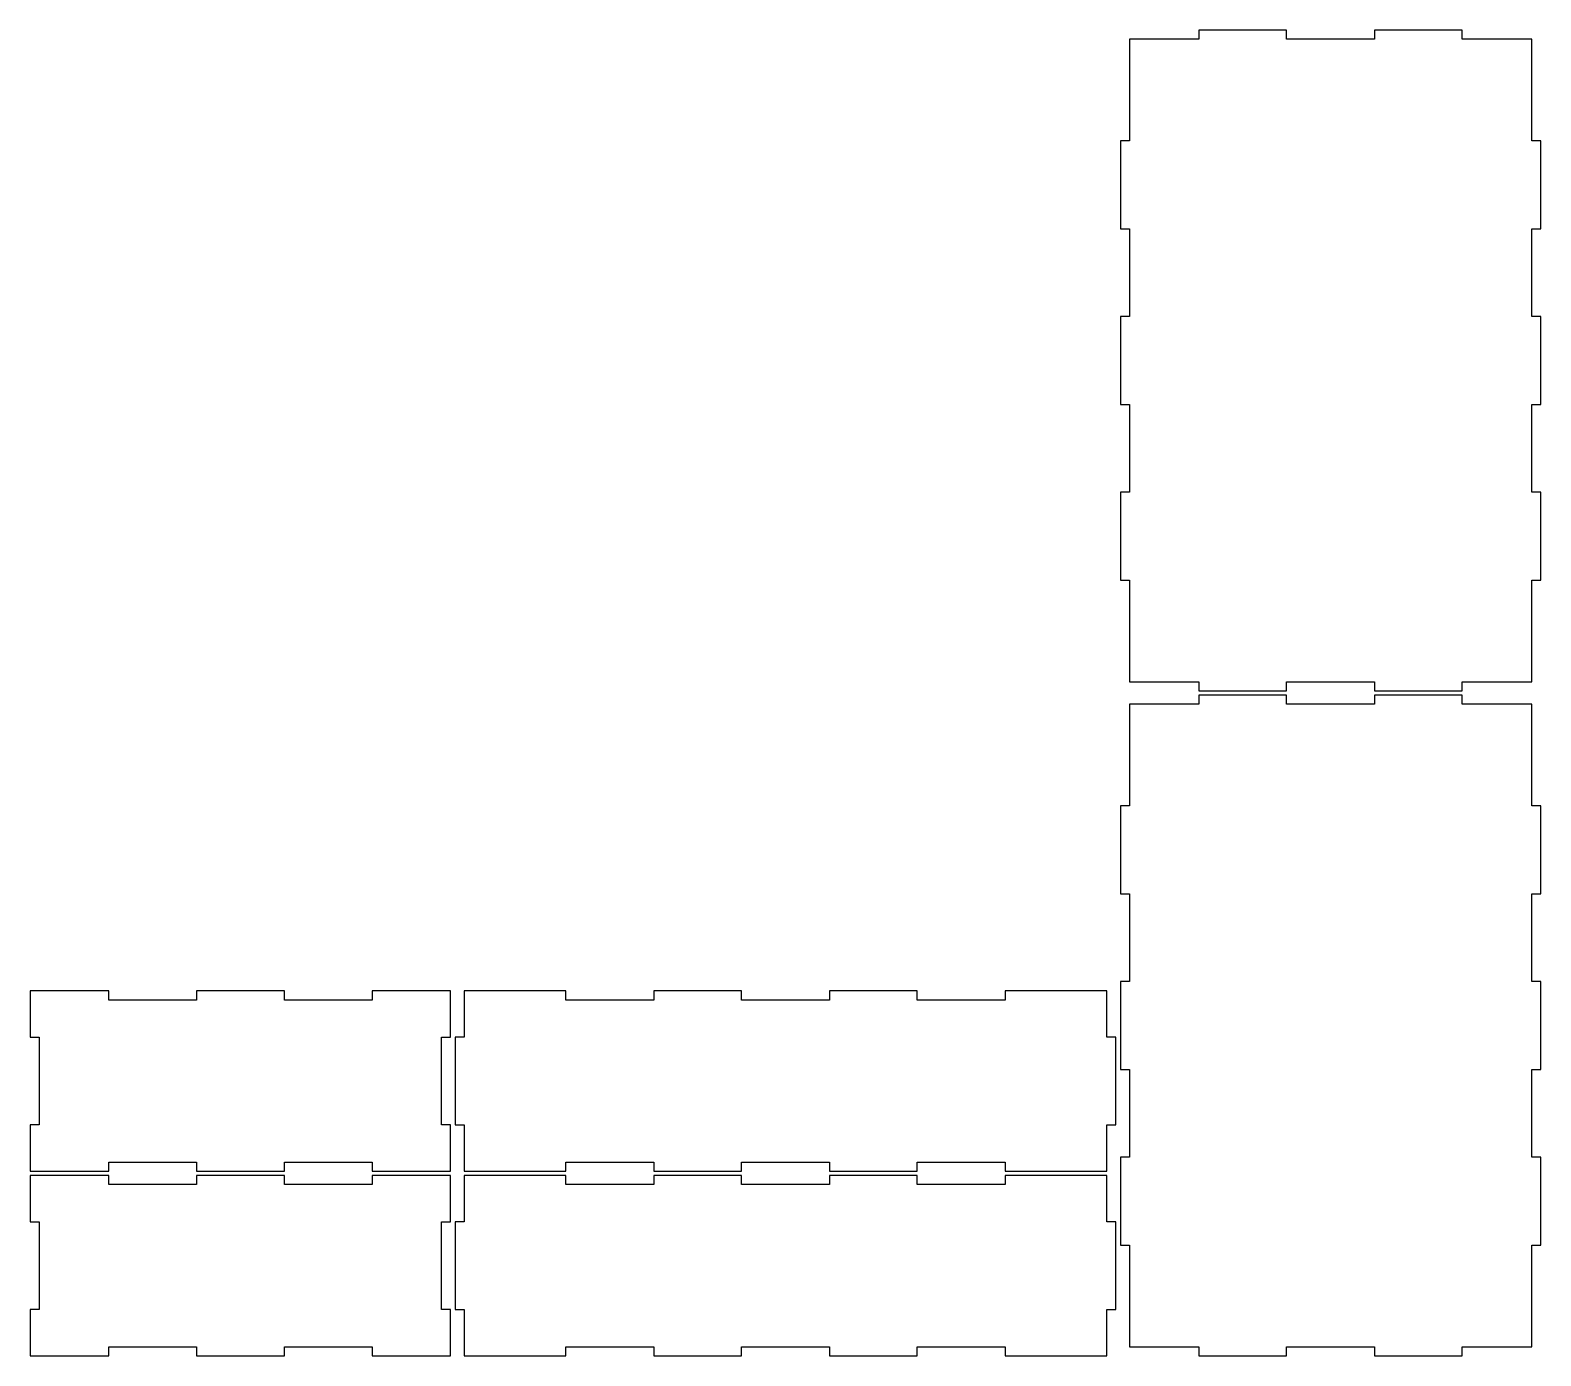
# Model space of a CAD drawing. Header units: millimetres. Extents: x 0 to 1006, y 3 to 886.
import ezdxf

# ---------------------------------------------------------------- set-up
doc = ezdxf.new("R2010")
doc.units = ezdxf.units.MM

msp = doc.modelspace()

# ---------------------------------------------------------------- linework, layer by layer
at = {"layer": 'back_outsideCutPath'}
for p, q in [((0, 246), (0, 215.25)), ((52.25, 246), (0, 246)), ((52.25, 240), (52.25, 246)), ((169.25, 246), (110.75, 246)), ((110.75, 246), (110.75, 240)), ((169.25, 240), (169.25, 246)), ((280, 246), (227.75, 246)), ((227.75, 246), (227.75, 240)), ((280, 215.25), (280, 246)), ((110.75, 240), (52.25, 240)), ((227.75, 240), (169.25, 240)), ((0, 215.25), (6, 215.25)), ((6, 215.25), (6, 156.75)), ((274, 156.75), (274, 215.25)), ((274, 215.25), (280, 215.25)), ((6, 156.75), (0, 156.75)), ((0, 156.75), (0, 126)), ((280, 156.75), (274, 156.75)), ((280, 126), (280, 156.75)), ((52.25, 126), (52.25, 132)), ((52.25, 132), (110.75, 132)), ((110.75, 132), (110.75, 126)), ((169.25, 126), (169.25, 132)), ((169.25, 132), (227.75, 132)), ((227.75, 132), (227.75, 126)), ((0, 126), (52.25, 126)), ((110.75, 126), (169.25, 126)), ((227.75, 126), (280, 126))]:
    msp.add_line(p, q, dxfattribs=at)
at = {"layer": 'bottom_outsideCutPath'}
for p, q in [((836.75, 886), (778.25, 886)), ((778.25, 886), (778.25, 880)), ((836.75, 880), (836.75, 886)), ((953.75, 886), (895.25, 886)), ((895.25, 886), (895.25, 880)), ((953.75, 880), (953.75, 886)), ((732, 880), (732, 812.25)), ((778.25, 880), (732, 880)), ((895.25, 880), (836.75, 880)), ((1000, 880), (953.75, 880)), ((1000, 870.75), (1000, 880)), ((1000, 812.25), (1000, 870.75)), ((732, 812.25), (726, 812.25)), ((726, 812.25), (726, 753.75)), ((1006, 812.25), (1000, 812.25)), ((1006, 753.75), (1006, 812.25)), ((726, 753.75), (732, 753.75)), ((732, 753.75), (732, 695.25)), ((1000, 695.25), (1000, 753.75)), ((1000, 753.75), (1006, 753.75)), ((732, 695.25), (726, 695.25)), ((726, 695.25), (726, 636.75)), ((1006, 695.25), (1000, 695.25)), ((1006, 636.75), (1006, 695.25)), ((726, 636.75), (732, 636.75)), ((732, 636.75), (732, 578.25)), ((1000, 578.25), (1000, 636.75)), ((1000, 636.75), (1006, 636.75)), ((732, 578.25), (726, 578.25)), ((726, 578.25), (726, 519.75)), ((1006, 578.25), (1000, 578.25)), ((1006, 519.75), (1006, 578.25)), ((726, 519.75), (732, 519.75)), ((732, 519.75), (732, 461.25)), ((1000, 452), (1000, 519.75)), ((1000, 519.75), (1006, 519.75)), ((732, 461.25), (732, 452)), ((732, 452), (778.25, 452)), ((778.25, 452), (778.25, 446)), ((778.25, 446), (836.75, 446)), ((836.75, 446), (836.75, 452)), ((836.75, 452), (895.25, 452)), ((895.25, 452), (895.25, 446)), ((895.25, 446), (953.75, 446)), ((953.75, 446), (953.75, 452)), ((953.75, 452), (1000, 452))]:
    msp.add_line(p, q, dxfattribs=at)
at = {"layer": 'front_outsideCutPath'}
for p, q in [((0, 123), (0, 92.25)), ((52.25, 123), (0, 123)), ((52.25, 117), (52.25, 123)), ((169.25, 123), (110.75, 123)), ((110.75, 123), (110.75, 117)), ((169.25, 117), (169.25, 123)), ((280, 123), (227.75, 123)), ((227.75, 123), (227.75, 117)), ((280, 92.25), (280, 123)), ((110.75, 117), (52.25, 117)), ((227.75, 117), (169.25, 117)), ((0, 92.25), (6, 92.25)), ((6, 92.25), (6, 33.75)), ((274, 33.75), (274, 92.25)), ((274, 92.25), (280, 92.25)), ((6, 33.75), (0, 33.75)), ((0, 33.75), (0, 3)), ((280, 33.75), (274, 33.75)), ((280, 3), (280, 33.75)), ((0, 3), (52.25, 3)), ((52.25, 3), (52.25, 9)), ((52.25, 9), (110.75, 9)), ((110.75, 9), (110.75, 3)), ((110.75, 3), (169.25, 3)), ((169.25, 3), (169.25, 9)), ((169.25, 9), (227.75, 9)), ((227.75, 9), (227.75, 3)), ((227.75, 3), (280, 3))]:
    msp.add_line(p, q, dxfattribs=at)
at = {"layer": 'left_outsideCutPath'}
for p, q in [((289, 123), (289, 92.25)), ((298.25, 123), (289, 123)), ((356.75, 123), (298.25, 123)), ((356.75, 117), (356.75, 123)), ((473.75, 123), (415.25, 123)), ((415.25, 123), (415.25, 117)), ((473.75, 117), (473.75, 123)), ((590.75, 123), (532.25, 123)), ((532.25, 123), (532.25, 117)), ((590.75, 117), (590.75, 123)), ((717, 123), (649.25, 123)), ((649.25, 123), (649.25, 117)), ((717, 92.25), (717, 123)), ((415.25, 117), (356.75, 117)), ((532.25, 117), (473.75, 117)), ((649.25, 117), (590.75, 117)), ((289, 92.25), (283, 92.25)), ((283, 92.25), (283, 33.75)), ((723, 92.25), (717, 92.25)), ((723, 33.75), (723, 92.25)), ((283, 33.75), (289, 33.75)), ((289, 33.75), (289, 3)), ((717, 3), (717, 33.75)), ((717, 33.75), (723, 33.75)), ((289, 3), (356.75, 3)), ((356.75, 3), (356.75, 9)), ((356.75, 9), (415.25, 9)), ((415.25, 9), (415.25, 3)), ((415.25, 3), (473.75, 3)), ((473.75, 3), (473.75, 9)), ((473.75, 9), (532.25, 9)), ((532.25, 9), (532.25, 3)), ((532.25, 3), (590.75, 3)), ((590.75, 3), (590.75, 9)), ((590.75, 9), (649.25, 9)), ((649.25, 9), (649.25, 3)), ((649.25, 3), (707.75, 3)), ((707.75, 3), (717, 3))]:
    msp.add_line(p, q, dxfattribs=at)
at = {"layer": 'right_outsideCutPath'}
for p, q in [((289, 246), (289, 215.25)), ((298.25, 246), (289, 246)), ((356.75, 246), (298.25, 246)), ((356.75, 240), (356.75, 246)), ((473.75, 246), (415.25, 246)), ((415.25, 246), (415.25, 240)), ((473.75, 240), (473.75, 246)), ((590.75, 246), (532.25, 246)), ((532.25, 246), (532.25, 240)), ((590.75, 240), (590.75, 246)), ((717, 246), (649.25, 246)), ((649.25, 246), (649.25, 240)), ((717, 215.25), (717, 246)), ((415.25, 240), (356.75, 240)), ((532.25, 240), (473.75, 240)), ((649.25, 240), (590.75, 240)), ((289, 215.25), (283, 215.25)), ((283, 215.25), (283, 156.75)), ((723, 215.25), (717, 215.25)), ((723, 156.75), (723, 215.25)), ((283, 156.75), (289, 156.75)), ((289, 156.75), (289, 126)), ((717, 126), (717, 156.75)), ((717, 156.75), (723, 156.75)), ((356.75, 126), (356.75, 132)), ((356.75, 132), (415.25, 132)), ((415.25, 132), (415.25, 126)), ((473.75, 126), (473.75, 132)), ((473.75, 132), (532.25, 132)), ((532.25, 132), (532.25, 126)), ((590.75, 126), (590.75, 132)), ((590.75, 132), (649.25, 132)), ((649.25, 132), (649.25, 126)), ((289, 126), (356.75, 126)), ((415.25, 126), (473.75, 126)), ((532.25, 126), (590.75, 126)), ((649.25, 126), (707.75, 126)), ((707.75, 126), (717, 126))]:
    msp.add_line(p, q, dxfattribs=at)
at = {"layer": 'top_outsideCutPath'}
for p, q in [((836.75, 443), (778.25, 443)), ((778.25, 443), (778.25, 437)), ((836.75, 437), (836.75, 443)), ((953.75, 443), (895.25, 443)), ((895.25, 443), (895.25, 437)), ((953.75, 437), (953.75, 443)), ((732, 437), (732, 369.25)), ((778.25, 437), (732, 437)), ((895.25, 437), (836.75, 437)), ((1000, 437), (953.75, 437)), ((1000, 427.75), (1000, 437)), ((1000, 369.25), (1000, 427.75)), ((732, 369.25), (726, 369.25)), ((726, 369.25), (726, 310.75)), ((1006, 369.25), (1000, 369.25)), ((1006, 310.75), (1006, 369.25)), ((726, 310.75), (732, 310.75)), ((732, 310.75), (732, 252.25)), ((1000, 252.25), (1000, 310.75)), ((1000, 310.75), (1006, 310.75)), ((732, 252.25), (726, 252.25)), ((726, 252.25), (726, 193.75)), ((1006, 252.25), (1000, 252.25)), ((1006, 193.75), (1006, 252.25)), ((726, 193.75), (732, 193.75)), ((732, 193.75), (732, 135.25)), ((1000, 135.25), (1000, 193.75)), ((1000, 193.75), (1006, 193.75)), ((732, 135.25), (726, 135.25)), ((726, 135.25), (726, 76.75)), ((1006, 135.25), (1000, 135.25)), ((1006, 76.75), (1006, 135.25)), ((726, 76.75), (732, 76.75)), ((732, 76.75), (732, 18.25)), ((1000, 9), (1000, 76.75)), ((1000, 76.75), (1006, 76.75)), ((732, 18.25), (732, 9)), ((732, 9), (778.25, 9)), ((778.25, 9), (778.25, 3)), ((778.25, 3), (836.75, 3)), ((836.75, 3), (836.75, 9)), ((836.75, 9), (895.25, 9)), ((895.25, 9), (895.25, 3)), ((895.25, 3), (953.75, 3)), ((953.75, 3), (953.75, 9)), ((953.75, 9), (1000, 9))]:
    msp.add_line(p, q, dxfattribs=at)

doc.saveas('drawing.dxf')
